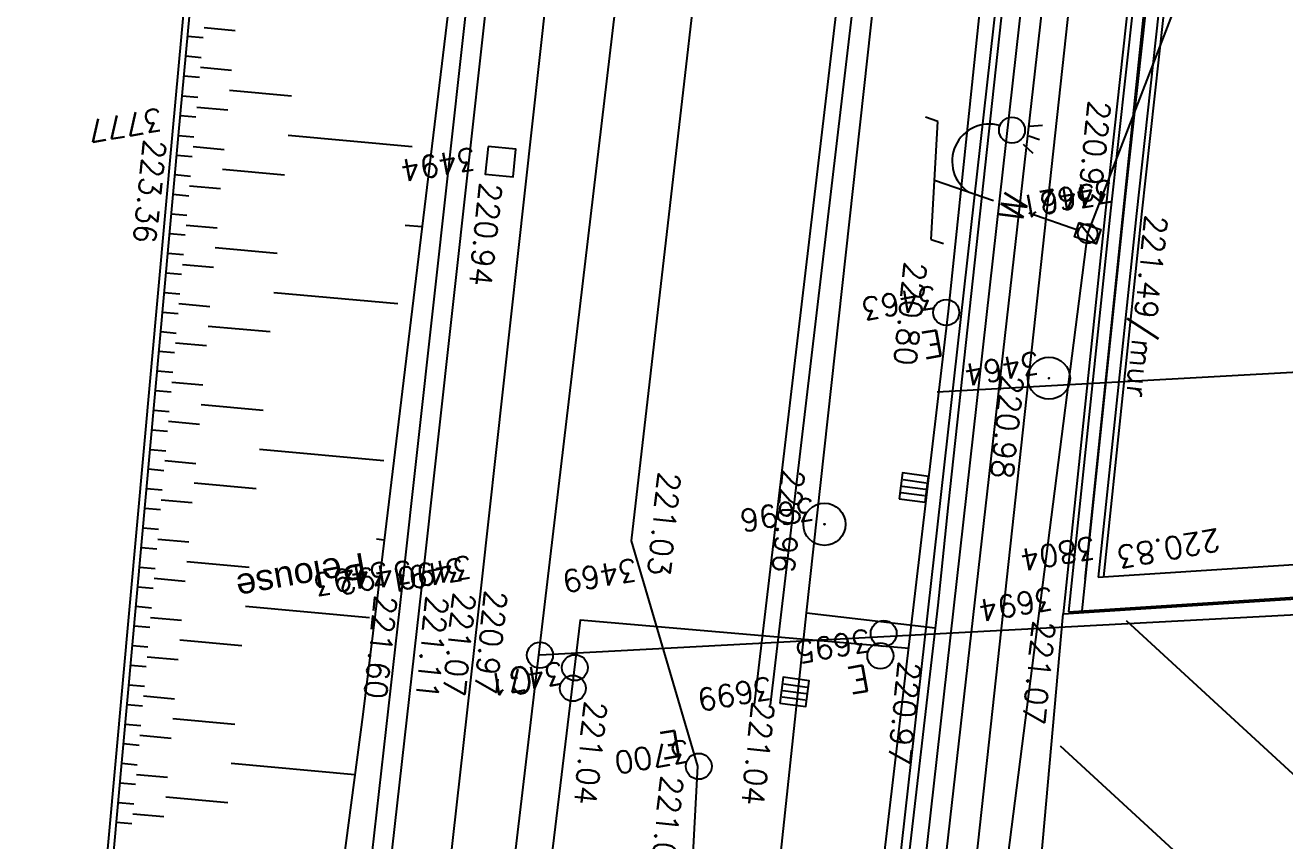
# Model space of a CAD drawing. Extents: x -2313930 to 3286427, y -3858277 to 2572692.
# Drawn here: x -11844 to -9903, y 150 to 1408 of the extents above; entities that cross this region are included whole.
import ezdxf
from ezdxf.enums import TextEntityAlignment as Align
from ezdxf.lldxf.tags import DXFTag

# ---------------------------------------------------------------- set-up
doc = ezdxf.new("R2010")
doc.units = 0
for name, color, linetype, lineweight in [('_GAZELEC-RESERVATION 2', 132, 'Continuous', 18), ('Fond topo - P', 252, 'Continuous', 50), ('Fond topo - VOI', 252, 'Continuous', 25)]:
    doc.layers.add(name, color=color, linetype=linetype, lineweight=lineweight)
for name, color, linetype in [('AEP_SSL', 252, 'Continuous'), ('EDF_SSL', 252, 'Texte-Electricite'), ('Fond topo - AFF', 252, 'Continuous'), ('Fond topo - ASS', 252, 'Continuous'), ('Fond topo - CLO_MUR', 252, 'Continuous'), ('Fond topo - EAU', 252, 'Continuous'), ('Fond topo - EAU_TXT', 252, 'Continuous'), ('Fond topo - EDF', 252, 'Continuous'), ('Fond topo - GAZ', 252, 'Continuous'), ('Fond topo - GAZ_TXT', 252, 'Continuous'), ('Fond topo - SIH', 252, 'Continuous'), ('Fond topo - TAL', 252, 'Continuous'), ('Fond topo - TAL_HAC', 252, 'Continuous'), ('Fond topo - VEG_TXT', 252, 'Continuous'), ('Fond topo - Z_500', 252, 'Continuous'), ('GAZ_SSL', 252, 'Texte-GAZ'), ('prlm-VRD', 2, 'Continuous'), ('SA - clôture', 252, 'DIVISE2'), ('TELECOM_SSL', 252, 'Texte-Telecom')]:
    doc.layers.add(name, color=color, linetype=linetype)
for name, color, linetype, plot in [('Fond topo - N', 252, 'Continuous', False), ('Fond topo - NCACHE', 252, 'Continuous', False), ('Fond topo - ZCACHE', 252, 'Continuous', False)]:
    doc.layers.add(name, color=color, linetype=linetype, plot=plot)
doc.styles.add('2000_ARIAL', font='arial.ttf', dxfattribs={"height": 0.4})
doc.styles.add('Lignes', font='arial.ttf', dxfattribs={"height": 0.35})
doc.styles.add('LignesA', font='arial.ttf', dxfattribs={"height": 0.35})
doc.styles.add('SIMPLEX', font='simplex_.ttf', dxfattribs={"height": 1.25})
tags = doc.linetypes.add('DIVISE2', pattern=[15.875, 6.35, -3.175, 0, -3.175, 0, -3.175]).pattern_tags.tags
tags[14:15] = [DXFTag(74, 4), DXFTag(75, 0), DXFTag(340, '0'), DXFTag(46, 0.0), DXFTag(50, 0.0), DXFTag(44, 0.0), DXFTag(45, 0.0)]
tags[12:13] = [DXFTag(74, 4), DXFTag(75, 0), DXFTag(340, '0'), DXFTag(46, 0.0), DXFTag(50, 0.0), DXFTag(44, 0.0), DXFTag(45, 0.0)]
tags[10:11] = [DXFTag(74, 4), DXFTag(75, 0), DXFTag(340, '0'), DXFTag(46, 0.0), DXFTag(50, 0.0), DXFTag(44, 0.0), DXFTag(45, 0.0)]
tags[8:9] = [DXFTag(74, 4), DXFTag(75, 0), DXFTag(340, '0'), DXFTag(46, 0.0), DXFTag(50, 0.0), DXFTag(44, 0.0), DXFTag(45, 0.0)]
tags[6:7] = [DXFTag(74, 4), DXFTag(75, 0), DXFTag(340, '0'), DXFTag(46, 0.0), DXFTag(50, 0.0), DXFTag(44, 0.0), DXFTag(45, 0.0)]
tags[4:5] = [DXFTag(74, 4), DXFTag(75, 0), DXFTag(340, '0'), DXFTag(46, 0.0), DXFTag(50, 0.0), DXFTag(44, 0.0), DXFTag(45, 0.0)]
tags = doc.linetypes.add('L16', pattern=[0.375, 0.3, -0.075]).pattern_tags.tags
tags[6:7] = [DXFTag(74, 4), DXFTag(75, 0), DXFTag(340, '0'), DXFTag(46, 0.0), DXFTag(50, 0.0), DXFTag(44, 0.0), DXFTag(45, 0.0)]
tags[4:5] = [DXFTag(74, 4), DXFTag(75, 0), DXFTag(340, '0'), DXFTag(46, 0.0), DXFTag(50, 0.0), DXFTag(44, 0.0), DXFTag(45, 0.0)]
tags = doc.linetypes.add('L8', pattern=[0.225, 0.15, -0.075]).pattern_tags.tags
tags[6:7] = [DXFTag(74, 4), DXFTag(75, 0), DXFTag(340, '0'), DXFTag(46, 0.0), DXFTag(50, 0.0), DXFTag(44, 0.0), DXFTag(45, 0.0)]
tags[4:5] = [DXFTag(74, 4), DXFTag(75, 0), DXFTag(340, '0'), DXFTag(46, 0.0), DXFTag(50, 0.0), DXFTag(44, 0.0), DXFTag(45, 0.0)]
tags = doc.linetypes.add('Texte-BT', pattern='A,5,-0.25,["BT",Lignes,S=1,R=0,X=0,Y=-0.18],-1.25', length=6.5).pattern_tags.tags
tags[15:16] = [DXFTag(74, 4), DXFTag(75, 0), DXFTag(340, '0'), DXFTag(46, 0.0), DXFTag(50, 0.0), DXFTag(44, 0.0), DXFTag(45, 0.0)]
tags[4:5] = [DXFTag(74, 4), DXFTag(75, 0), DXFTag(340, '0'), DXFTag(46, 0.0), DXFTag(50, 0.0), DXFTag(44, 0.0), DXFTag(45, 0.0)]
tags = doc.linetypes.add('Texte-Electricite', pattern='A,5,-0.25,["ELEC",Lignes,S=1,R=0,X=0,Y=-0.18],-1.25', length=6.5).pattern_tags.tags
tags[15:16] = [DXFTag(74, 4), DXFTag(75, 0), DXFTag(340, '0'), DXFTag(46, 0.0), DXFTag(50, 0.0), DXFTag(44, 0.0), DXFTag(45, 0.0)]
tags[4:5] = [DXFTag(74, 4), DXFTag(75, 0), DXFTag(340, '0'), DXFTag(46, 0.0), DXFTag(50, 0.0), DXFTag(44, 0.0), DXFTag(45, 0.0)]
tags = doc.linetypes.add('Texte-GAZ', pattern='A,5,-0.25,["GAZ",Lignes,S=1,R=0,X=0,Y=-0.18],-1.25', length=6.5).pattern_tags.tags
tags[15:16] = [DXFTag(74, 4), DXFTag(75, 0), DXFTag(340, '0'), DXFTag(46, 0.0), DXFTag(50, 0.0), DXFTag(44, 0.0), DXFTag(45, 0.0)]
tags[4:5] = [DXFTag(74, 4), DXFTag(75, 0), DXFTag(340, '0'), DXFTag(46, 0.0), DXFTag(50, 0.0), DXFTag(44, 0.0), DXFTag(45, 0.0)]
tags = doc.linetypes.add('Texte-HT', pattern='A,5,-0.25,["HT",Lignes,S=1,R=0,X=0,Y=-0.18],-1.25', length=6.5).pattern_tags.tags
tags[15:16] = [DXFTag(74, 4), DXFTag(75, 0), DXFTag(340, '0'), DXFTag(46, 0.0), DXFTag(50, 0.0), DXFTag(44, 0.0), DXFTag(45, 0.0)]
tags[4:5] = [DXFTag(74, 4), DXFTag(75, 0), DXFTag(340, '0'), DXFTag(46, 0.0), DXFTag(50, 0.0), DXFTag(44, 0.0), DXFTag(45, 0.0)]
tags = doc.linetypes.add('Texte-MT', pattern='A,5,-0.25,["MT",Lignes,S=1,R=0,X=0,Y=-0.18],-1.25', length=6.5).pattern_tags.tags
tags[15:16] = [DXFTag(74, 4), DXFTag(75, 0), DXFTag(340, '0'), DXFTag(46, 0.0), DXFTag(50, 0.0), DXFTag(44, 0.0), DXFTag(45, 0.0)]
tags[4:5] = [DXFTag(74, 4), DXFTag(75, 0), DXFTag(340, '0'), DXFTag(46, 0.0), DXFTag(50, 0.0), DXFTag(44, 0.0), DXFTag(45, 0.0)]
tags = doc.linetypes.add('Texte-Telecom', pattern='A,5,-0.25,["TEL",Lignes,S=1,R=0,X=0,Y=-0.18],-1.25', length=6.5).pattern_tags.tags
tags[15:16] = [DXFTag(74, 4), DXFTag(75, 0), DXFTag(340, '0'), DXFTag(46, 0.0), DXFTag(50, 0.0), DXFTag(44, 0.0), DXFTag(45, 0.0)]
tags[4:5] = [DXFTag(74, 4), DXFTag(75, 0), DXFTag(340, '0'), DXFTag(46, 0.0), DXFTag(50, 0.0), DXFTag(44, 0.0), DXFTag(45, 0.0)]
tags = doc.linetypes.add('Texte-TelecomA', pattern='A,5,-0.25,["TEL",LignesA,S=1,R=0,X=0,Y=-0.18],-1.25', length=6.5).pattern_tags.tags
tags[15:16] = [DXFTag(74, 4), DXFTag(75, 0), DXFTag(340, '0'), DXFTag(46, 0.0), DXFTag(50, 0.0), DXFTag(44, 0.0), DXFTag(45, 0.0)]
tags[4:5] = [DXFTag(74, 4), DXFTag(75, 0), DXFTag(340, '0'), DXFTag(46, 0.0), DXFTag(50, 0.0), DXFTag(44, 0.0), DXFTag(45, 0.0)]

# ---------------------------------------------------------------- blocks, each defined once
blk = doc.blocks.new('AFF03')
at = {"ltscale": 2, "flags": 128}
blk.add_lwpolyline([(-0.5, -0.5), (0.5, -0.5), (0.5, 0.5), (-0.5, 0.5)], close=True, dxfattribs=at)
blk = doc.blocks.new('AFF05')
at = {"ltscale": 2}
for radius in [0.5, 0.01]:
    blk.add_circle((0, 0), radius, dxfattribs=at)
blk = doc.blocks.new('ASS07')
at = {"ltscale": 2}
for p, q in [((-0.25, -0.45), (-0.25, 0.45)), ((0, -0.45), (0, 0.45)), ((0.25, -0.45), (0.25, 0.45))]:
    blk.add_line(p, q, dxfattribs=at)
at = {"ltscale": 2, "flags": 128}
blk.add_lwpolyline([(0.5, -0.5), (0.5, 0.5), (-0.5, 0.5), (-0.5, -0.5)], close=True, dxfattribs=at)
blk = doc.blocks.new('EAU03')
at = {"ltscale": 2}
blk.add_circle((0, 0), 0.2, dxfattribs=at)
blk = doc.blocks.new('EAU99')
at = {"style": 'SIMPLEX'}
blk.add_text('E', height=0.4, dxfattribs=at).set_placement((0, 0), align=Align.MIDDLE_CENTER)
blk = doc.blocks.new('EDF10')
at = {"ltscale": 2, "flags": 128}
blk.add_lwpolyline([(-0.5, -0.5), (-0.5, 0.5), (0.5, 0.5), (0.5, -0.5)], close=True, dxfattribs=at)
blk.add_lwpolyline([(-0.5, -0.5), (0.5, 0.5)], dxfattribs=at)
blk = doc.blocks.new('EDF02')
at = {"ltscale": 2}
for p, q in [((0.875, 2.75), (0.875, 2.95)), ((-0.875, 2.25), (0.875, 2.75)), ((0, 1.535431), (0, 2.5)), ((-0.875, 2.25), (-0.875, 2.05)), ((0.978086, 1.392164), (0.895804, 1.204402)), ((1.271914, 1.392164), (1.354196, 1.204402)), ((1.125, 1.349688), (1.125, 1.178214)), ((0, 0.15), (0, 0.958637))]:
    blk.add_line(p, q, dxfattribs=at)
for centre, radius in [((1.125, 1.625), 0.2), ((0, 0), 0.15)]:
    blk.add_circle(centre, radius, dxfattribs=at)
blk.add_arc((0.557686, 1.79611), 0.574625, 2.870977, 166.053522, dxfattribs=at)
at = {"style": 'SIMPLEX'}
blk.add_text('W', height=0.4, dxfattribs=at).set_placement((0, 1.217323), align=Align.MIDDLE_CENTER)
blk = doc.blocks.new('GAZ01')
at = {"ltscale": 2}
blk.add_circle((0, 0), 0.2, dxfattribs=at)
blk = doc.blocks.new('GAZ99')
at = {"style": 'SIMPLEX'}
blk.add_text('G', height=0.4, dxfattribs=at).set_placement((0, 0), align=Align.MIDDLE_CENTER)
blk = doc.blocks.new('PTOPO')
at = {"layer": 'Fond topo - NCACHE', "style": 'SIMPLEX'}
blk.add_attdef('MAT', text='', height=0.34, dxfattribs=at).set_placement((0.1, -0.1), align=Align.TOP_LEFT)
at = {"layer": 'Fond topo - ZCACHE', "style": 'SIMPLEX'}
blk.add_attdef('ALT', (0.1, 0.1), '', height=0.34, dxfattribs=at)
blk = doc.blocks.new('A$C1F970F0F')
at = {"layer": 'AEP_SSL', "elevation": 0, "flags": 128}
for points in [[(-10433.3, 1007.5), (-5859.4, 1261), (-4528.8, 1510.4), (-2555, 1447.3), (-2009.5, 953.3), (-1974.1, -2549.1)], [(-10890.7, -1224.8), (-10802.1, 430.3), (-10904.2, 777.7), (-10402.8, 5134.1), (-10036.7, 5902.9), (-10049.7, 6838.6), (-10065.2, 7383.4), (-10119.6, 7625.4)], [(-10285.7, 7578), (-10074.2, 5273), (-10086, 5088.8), (-10106.8, 4097.5), (-10416.2, 1132.3), (-10702.8, -1297.2)], [(-10476.7, 611.8), (-10983.4, 655.3), (-11221.5, -1311.7)]]:
    blk.add_lwpolyline(points, dxfattribs=at)
at = {"layer": 'EDF_SSL', "linetype": 'Texte-BT', "elevation": 0, "flags": 128}
for points in [[(-10355.7, 43.8), (-10201.4, 1251.7), (-8720.3, 5090.7), (-8647.9, 5140.7), (-5813.5, 5655.5), (-5754.8, 5632.4), (-5714.2, 5669.5), (-2796.4, 6190), (-2733.2, 6173.9), (-2724.6, 6234.6), (-577, 8573.4), (-522.8, 8575.3), (1439.5, 9650), (1486.3, 9780.6), (3247.6, 10693.6), (3311.7, 10687), (3338.6, 10734), (5093.8, 11622.8), (5197.5, 11601.8)], [(-10644.8, -1090.3), (-9910.6, 5451.6), (-9787, 5988.9), (-9732.6, 6658.9)]]:
    blk.add_lwpolyline(points, dxfattribs=at)
at = {"layer": 'EDF_SSL', "linetype": 'Texte-MT', "elevation": 0, "flags": 128}
blk.add_lwpolyline([(-10605.2, -1087.2), (-9871, 5454.6), (-9813.1, 5614.5), (-9256.6, 5923.5), (-8799.1, 5646.6), (-8267.6, 5593.5), (-5762.1, 6081.9), (-4183.6, 6396.7), (-3539, 6692.7), (-2824.1, 6428.4), (-615.9, 6802.9), (-262.5, 8461.2), (-193.5, 8712.9), (139.2, 8893.7), (556, 9251.5), (1680.6, 9828.5)], dxfattribs=at)
at = {"layer": 'EDF_SSL', "linetype": 'Texte-HT', "elevation": 0, "flags": 128}
for points in [[(-10577, -1098), (-9834.3, 5453), (-9748.7, 6070.7), (-10923.7, 6169.4), (-11679.5, 5855)], [(-10714.9, 525.5), (-10333.3, 3756.6), (-10245.7, 5601.1), (-10249.5, 6014.9), (-10751.5, 5999), (-10982.6, 5985.1), (-11619.2, 5715.3)], [(-10690, 524.3), (-10304.5, 3793.7), (-10238.9, 4986.5), (-8369.9, 5276.1)]]:
    blk.add_lwpolyline(points, dxfattribs=at)
at = {"layer": 'Fond topo - CLO_MUR', "ltscale": 2, "flags": 128}
for points in [[(-11483, -982.2), (-11437.1, -748.6), (-11369.9, -383), (-11299.3, 68.5), (-11227.4, 706.6), (-11059.4, 2223.6), (-11045.4, 2344.1), (-11030, 2486.7), (-11315.9, 2519.3)], [(-11512.5, -976.4), (-11466.6, -743), (-11399.5, -378), (-11329.1, 72.5), (-11257.2, 710), (-11091.2, 2208.5), (-11233.7, 2231.4), (-11209.9, 2389.2), (-11073, 2368.5), (-11063.1, 2460.2), (-11319.3, 2489.5)], [(-10058.3, 1828.3), (-10118.4, 1281.8), (-10177.1, 722.2)], [(-10115.3, 1822.3), (-10174.1, 1287.8), (-10239.4, 665.1)], [(-10185.2, 721.7), (-9541.7, 763.3)], [(-10239.4, 665.1), (-9490, 713.5), (-9491.8, 745.4)]]:
    blk.add_lwpolyline(points, dxfattribs=at)
at = {"layer": 'Fond topo - CLO_MUR', "linetype": 'L8', "ltscale": 2, "flags": 128}
for points in [[(-10066.6, 1826.9), (-10126.4, 1282.7), (-10185.2, 721.7)], [(-10107.3, 1821.7), (-10166.2, 1286.9), (-10231, 668.6)], [(-10231, 668.6), (-9493.2, 716.3), (-9494.8, 745.3)]]:
    blk.add_lwpolyline(points, dxfattribs=at)
at = {"layer": 'Fond topo - CLO_MUR', "linetype": 'L16', "ltscale": 2, "flags": 128}
blk.add_lwpolyline([(-10087.1, 1823.2), (-10143.1, 1313.4), (-10210.6, 669.9)], dxfattribs=at)
at = {"layer": 'Fond topo - SIH', "linetype": 'L16', "ltscale": 2, "flags": 128}
for points in [[(-10813, -882), (-10753.5, -395.5), (-10692.4, 127.1), (-10634.8, 666.8), (-10468.9, 2177.1), (-10411.1, 2722.9), (-10229.6, 2791.1)], [(-10634.8, 666.8), (-10436.3, 643.8)], [(-10142.4, 655), (-9776.5, 318.3)], [(-9940.4, 182.3), (-10243.4, 461)]]:
    blk.add_lwpolyline(points, dxfattribs=at)
at = {"layer": 'Fond topo - TAL', "ltscale": 2, "flags": 128}
blk.add_lwpolyline([(-11809.9, -896.6), (-11602.4, 1403.1), (-11517.8, 2321.8), (-11506.6, 2459)], dxfattribs=at)
at = {"layer": 'Fond topo - TAL', "linetype": 'L8', "ltscale": 2, "flags": 128}
blk.add_lwpolyline([(-11228.3, 2414), (-11251.8, 2236.9), (-11214.2, 2188.5), (-11161.1, 2138.5), (-11130.2, 2063.2), (-11291.6, 727.7), (-11318.1, 509.9), (-11380.2, 44), (-11456.7, -522.4), (-11561.8, -972.3)], dxfattribs=at)
at = {"layer": 'Fond topo - TAL_HAC', "ltscale": 2}
for p, q in [((-11588.3, 1556.2), (-11564.4, 1554)), ((-11562.9, 1569.3), (-11515.2, 1564.9)), ((-11591.1, 1525.6), (-11567.2, 1523.4)), ((-11593.9, 1494.9), (-11570, 1492.7)), ((-11568.6, 1508.1), (-11520.8, 1503.7)), ((-11596.7, 1464.3), (-11572.8, 1462.1)), ((-11523.6, 1473), (-11428, 1464.2)), ((-11574.2, 1446.8), (-11526.4, 1442.4)), ((-11599.5, 1433.7), (-11575.6, 1431.5)), ((-11602.4, 1403.1), (-11578.5, 1400.9)), ((-11433.6, 1403.4), (-11242.4, 1385.9)), ((-11579.8, 1385.8), (-11532, 1381.4)), ((-11605.1, 1372.8), (-11581.2, 1370.7)), ((-11607.8, 1342.6), (-11583.9, 1340.4)), ((-11534.7, 1351.2), (-11439.1, 1342.5)), ((-11585.3, 1325.3), (-11537.5, 1321)), ((-11610.5, 1312.3), (-11586.6, 1310.1)), ((-11613.3, 1282), (-11589.4, 1279.9)), ((-11590.7, 1264.8), (-11542.9, 1260.4)), ((-11253.3, 1264.9), (-11227, 1262.5)), ((-11616, 1251.8), (-11592.1, 1249.6)), ((-11545.7, 1230.2), (-11450.1, 1221.5)), ((-11618.7, 1221.5), (-11594.8, 1219.4)), ((-11596.2, 1204.2), (-11548.4, 1199.9)), ((-11621.5, 1191.3), (-11597.6, 1189.1)), ((-11624.2, 1161), (-11600.3, 1158.8)), ((-11455.5, 1161), (-11264.3, 1143.8)), ((-11626.9, 1130.7), (-11603, 1128.6)), ((-11601.7, 1143.7), (-11553.9, 1139.4)), ((-11556.6, 1109.1), (-11461, 1100.5)), ((-11629.7, 1100.5), (-11605.8, 1098.3)), ((-11632.4, 1070.2), (-11608.5, 1068.1)), ((-11607.1, 1083.2), (-11559.3, 1078.9)), ((-11635.1, 1040), (-11611.2, 1037.8)), ((-11637.9, 1009.7), (-11613.9, 1007.6)), ((-11612.6, 1022.7), (-11564.8, 1018.4)), ((-11640.6, 979.5), (-11616.7, 977.3)), ((-11567.5, 988.1), (-11471.9, 979.5)), ((-11618, 962.2), (-11570.2, 957.9)), ((-11643.3, 949.2), (-11619.4, 947)), ((-11646, 918.9), (-11622.1, 916.8)), ((-11477.4, 919), (-11286.1, 901.7)), ((-11623.5, 901.7), (-11575.7, 897.3)), ((-11648.8, 888.7), (-11624.9, 886.5)), ((-11651.5, 858.4), (-11627.6, 856.3)), ((-11578.4, 867.1), (-11482.8, 858.4)), ((-11629, 841.1), (-11581.2, 836.8)), ((-11654.2, 828.2), (-11630.3, 826)), ((-11657, 797.9), (-11633.1, 795.7)), ((-11634.4, 780.6), (-11586.6, 776.3)), ((-11297.1, 780.7), (-11285.3, 779.6)), ((-11659.7, 767.6), (-11635.8, 765.5)), ((-11589.4, 746), (-11493.7, 737.4)), ((-11662.4, 737.4), (-11638.5, 735.2)), ((-11639.9, 720.1), (-11592.1, 715.8)), ((-11665.2, 707.1), (-11641.3, 705)), ((-11667.9, 676.9), (-11644, 674.7)), ((-11499.2, 676.9), (-11308, 659.6)), ((-11670.6, 646.6), (-11646.7, 644.5)), ((-11645.4, 659.6), (-11597.5, 655.3)), ((-11600.3, 625), (-11504.7, 616.4)), ((-11673.4, 616.4), (-11649.5, 614.2)), ((-11676.1, 586.1), (-11652.2, 583.9)), ((-11650.8, 599.1), (-11603, 594.8)), ((-11678.8, 555.8), (-11654.9, 553.7)), ((-11681.5, 525.6), (-11657.6, 523.4)), ((-11656.3, 538.6), (-11608.5, 534.2)), ((-11684.3, 495.3), (-11660.4, 493.2)), ((-11611.2, 504), (-11515.6, 495.3)), ((-11661.7, 478), (-11613.9, 473.7)), ((-11687, 465.1), (-11663.1, 462.9)), ((-11689.7, 434.8), (-11665.8, 432.6)), ((-11521.1, 434.8), (-11330.4, 417.6)), ((-11667.2, 417.5), (-11619.4, 413.2)), ((-11692.5, 404.5), (-11668.6, 402.4)), ((-11695.2, 374.3), (-11671.3, 372.1)), ((-11622.1, 382.9), (-11526.5, 374.3)), ((-11672.7, 357), (-11624.9, 352.7)), ((-11697.9, 344), (-11674, 341.9))]:
    blk.add_line(p, q, dxfattribs=at)
at = {"layer": 'Fond topo - VOI', "ltscale": 2, "flags": 128}
blk.add_lwpolyline([(-10597.5, 5618.1), (-10661, 5049.8), (-10724.7, 4459.2), (-10835, 3463.9), (-10968.8, 2225.9), (-11135.3, 714), (-11202.2, 118.6, -0.018575), (-11279.3, -394.2, 0.004565), (-11387.9, -1000.9)], format="xyb", dxfattribs=at)
for points in [[(-10136.9, 3376.1), (-10149.9, 3239.6), (-10191.2, 2877.2), (-10273.7, 2146.3), (-10327.3, 1655.7), (-10416.3, 833.2), (-10432.2, 678.9), (-10521.6, -92.9), (-10637.8, -1079)], [(-11527.7, 2322.6), (-11612.3, 1404), (-11819.9, -895.7)], [(-10486.5, -1095.7), (-10456.8, -1000.8), (-10402.3, -648), (-10340.3, -248.4), (-10275.7, 256.4), (-10239.4, 665.1)]]:
    blk.add_lwpolyline(points, dxfattribs=at)
at = {"layer": 'GAZ_SSL', "elevation": 0, "flags": 128}
blk.add_lwpolyline([(-11201.4, -699.5), (-10544.3, 4849.5)], dxfattribs=at)
at = {"layer": 'GAZ_SSL', "linetype": 'Texte-GAZ', "elevation": 0, "flags": 128}
blk.add_lwpolyline([(-9647.9, 676.2), (-11045.4, 601.5)], dxfattribs=at)
at = {"layer": 'SA - clôture', "ltscale": 0.12, "elevation": 0, "flags": 128}
blk.add_lwpolyline([(-10205.5, 718.9), (-10087.6, 1853.3)], dxfattribs=at)
at = {"layer": 'TELECOM_SSL', "linetype": 'Texte-TelecomA', "elevation": 0, "flags": 128}
blk.add_lwpolyline([(-10511.1, -982.4), (-9947.5, 4198.4, 0.105936), (-10040.5, 7648)], format="xyb", dxfattribs=at)
at = {"layer": 'Fond topo - AFF', "ltscale": 2, "zscale": 99.99999999999997}
for name, p, xscale, yscale, rotation in [('AFF03', (-11106.2, 1362.6), 42.89243721743721, 42.89243721743721, 264.4246901121376), ('AFF05', (-10261.1, 1028.6), 65, 65, 78.40252969303506), ('AFF05', (-10607.1, 803.4), 65, 65, 78.40252969303506)]:
    blk.add_blockref(name, p, dxfattribs=dict(at, xscale=xscale, yscale=yscale, rotation=rotation))
at = {"layer": 'Fond topo - ASS', "ltscale": 2, "xscale": 40.20774805374808, "yscale": 40.20774805374808, "zscale": 99.99999999999997, "rotation": 262.3898317409841}
for p in [(-10469.4, 859.9), (-10653.2, 544.8)]:
    blk.add_blockref('ASS07', p, dxfattribs=at)
at = {"layer": 'Fond topo - EAU', "ltscale": 2, "xscale": 100, "yscale": 100, "zscale": 100, "rotation": 78.40252969303506}
for p in [(-10419.4, 1130), (-10515.8, 634.8), (-10520.9, 600.4), (-10991.6, 582.3), (-10994.7, 550.4), (-10800.7, 430.1)]:
    blk.add_blockref('EAU03', p, dxfattribs=at)
at = {"layer": 'Fond topo - EAU_TXT', "linetype": 'L16', "ltscale": 2, "xscale": 99.99999999999999, "yscale": 99.99999999999999, "zscale": 99.99999999999999, "rotation": 190.0656205306816}
blk.add_blockref('EAU99', (-10440.7, 1081.1), dxfattribs=at)
at = {"layer": 'Fond topo - EAU_TXT', "ltscale": 2, "xscale": 99.99999999999999, "yscale": 99.99999999999999, "zscale": 99.99999999999999, "rotation": 190.0656205306816}
for p in [(-10554.2, 564.3), (-10844.1, 463.7)]:
    blk.add_blockref('EAU99', p, dxfattribs=at)
at = {"layer": 'Fond topo - EDF', "ltscale": 2}
for name, p, xscale, yscale, zscale, rotation in [('EDF02', (-10201.4, 1251.7), 99.99999999999999, 99.99999999999999, 99.99999999999999, 70.88066089146412), ('EDF10', (-10201.5, 1252.3), 23.4023693889086, 34.99999999999999, 99.99999999999997, 252.2999091714251)]:
    blk.add_blockref(name, p, dxfattribs=dict(at, xscale=xscale, yscale=yscale, zscale=zscale, rotation=rotation))
at = {"layer": 'Fond topo - GAZ', "ltscale": 2, "xscale": 100, "yscale": 100, "zscale": 100, "rotation": 78.40252969303506}
blk.add_blockref('GAZ01', (-11045.4, 601.5), dxfattribs=at)
at = {"layer": 'Fond topo - GAZ_TXT', "ltscale": 2, "xscale": 99.99999999999994, "yscale": 99.99999999999994, "zscale": 99.99999999999994, "rotation": 190.0656205306617}
blk.add_blockref('GAZ99', (-11074.8, 563.1), dxfattribs=at)
at = {"layer": 'Fond topo - P', "ltscale": 2}
ref = blk.add_blockref('PTOPO', (-11612.3, 1404), dxfattribs=dict(at, xscale=99.99999999999994, yscale=99.99999999999994, zscale=99.99999999999994, rotation=190.0656205306617))
ref.add_attrib('MAT', '3777', dxfattribs={"layer": 'Fond topo - N', "color": 0, "ltscale": 2, "height": 34, "rotation": 190.0656, "style": 'SIMPLEX'}).set_placement((-11623.9, 1412.1), align=Align.TOP_LEFT)
ref.add_attrib('ALT', '223.36', (-11655.2, 1398.1), dxfattribs={"layer": 'Fond topo - Z_500', "color": 0, "ltscale": 2, "height": 34, "rotation": 263.9174, "style": 'SIMPLEX'})
ref = blk.add_blockref('PTOPO', (-10174.1, 1287.8), dxfattribs=dict(at, xscale=99.99999999999994, yscale=99.99999999999994, zscale=99.99999999999994, rotation=190.0656205306617))
ref.add_attrib('MAT', '3461', dxfattribs={"layer": 'Fond topo - N', "color": 0, "ltscale": 2, "height": 34, "rotation": 190.0656, "style": 'SIMPLEX'}).set_placement((-10185.7, 1295.9), align=Align.TOP_LEFT)
ref.add_attrib('ALT', '220.93', (-10199.7, 1458.2), dxfattribs={"layer": 'Fond topo - Z_500', "color": 0, "ltscale": 2, "height": 34, "rotation": 263.9174, "style": 'SIMPLEX'})
ref = blk.add_blockref('PTOPO', (-11129.6, 1343.3), dxfattribs=dict(at, xscale=99.99999999999994, yscale=99.99999999999994, zscale=99.99999999999994, rotation=190.0656205306617))
ref.add_attrib('MAT', '3494', dxfattribs={"layer": 'Fond topo - N', "color": 0, "ltscale": 2, "height": 34, "rotation": 190.0656, "style": 'SIMPLEX'}).set_placement((-11141.2, 1351.4), align=Align.TOP_LEFT)
ref.add_attrib('ALT', '220.94', (-11137.7, 1331.7), dxfattribs={"layer": 'Fond topo - Z_500', "color": 0, "ltscale": 2, "height": 34, "rotation": 263.9174, "style": 'SIMPLEX'})
ref = blk.add_blockref('PTOPO', (-10147.3, 1294), dxfattribs=dict(at, xscale=99.99999999999999, yscale=99.99999999999999, zscale=99.99999999999999, rotation=190.0656205306616))
ref.add_attrib('MAT', '3462', dxfattribs={"layer": 'Fond topo - N', "color": 0, "ltscale": 2, "height": 34, "rotation": 190.0656, "style": 'SIMPLEX'}).set_placement((-10158.9, 1302.1), align=Align.TOP_LEFT)
ref.add_attrib('ALT', '221.49/mur', (-10112.3, 1281.8), dxfattribs={"layer": 'Fond topo - Z_500', "color": 0, "ltscale": 2, "height": 34, "rotation": 263.9174, "style": 'SIMPLEX'})
ref = blk.add_blockref('PTOPO', (-10419.4, 1130), dxfattribs=dict(at, xscale=99.99999999999994, yscale=99.99999999999994, zscale=99.99999999999994, rotation=190.0656205306617))
ref.add_attrib('MAT', '3463', dxfattribs={"layer": 'Fond topo - N', "color": 0, "ltscale": 2, "height": 34, "rotation": 190.0656, "style": 'SIMPLEX'}).set_placement((-10431, 1138.1), align=Align.TOP_LEFT)
ref.add_attrib('ALT', '220.80', (-10483.2, 1209.4), dxfattribs={"layer": 'Fond topo - Z_500', "color": 0, "ltscale": 2, "height": 34, "rotation": 263.9174, "style": 'SIMPLEX'})
ref = blk.add_blockref('PTOPO', (-10261.1, 1028.6), dxfattribs=dict(at, xscale=99.99999999999994, yscale=99.99999999999994, zscale=99.99999999999994, rotation=190.0656205306617))
ref.add_attrib('MAT', '3464', dxfattribs={"layer": 'Fond topo - N', "color": 0, "ltscale": 2, "height": 34, "rotation": 190.0656, "style": 'SIMPLEX'}).set_placement((-10272.7, 1036.7), align=Align.TOP_LEFT)
ref.add_attrib('ALT', '220.98', (-10334, 1035), dxfattribs={"layer": 'Fond topo - Z_500', "color": 0, "ltscale": 2, "height": 34, "rotation": 263.9174, "style": 'SIMPLEX'})
ref = blk.add_blockref('PTOPO', (-10880.9, 709.5), dxfattribs=dict(at, xscale=99.99999999999994, yscale=99.99999999999994, zscale=99.99999999999994, rotation=190.0656205306617))
ref.add_attrib('MAT', '3469', dxfattribs={"layer": 'Fond topo - N', "color": 0, "ltscale": 2, "height": 34, "rotation": 190.0656, "style": 'SIMPLEX'}).set_placement((-10892.5, 717.6), align=Align.TOP_LEFT)
ref.add_attrib('ALT', '221.03', (-10862.5, 885.3), dxfattribs={"layer": 'Fond topo - Z_500', "color": 0, "ltscale": 2, "height": 34, "rotation": 263.9174, "style": 'SIMPLEX'})
ref = blk.add_blockref('PTOPO', (-10607.1, 803.4), dxfattribs=dict(at, xscale=99.99999999999994, yscale=99.99999999999994, zscale=99.99999999999994, rotation=190.0656205306617))
ref.add_attrib('MAT', '3696', dxfattribs={"layer": 'Fond topo - N', "color": 0, "ltscale": 2, "height": 34, "rotation": 190.0656, "style": 'SIMPLEX'}).set_placement((-10618.7, 811.5), align=Align.TOP_LEFT)
ref.add_attrib('ALT', '220.96', (-10671.2, 889.7), dxfattribs={"layer": 'Fond topo - Z_500', "color": 0, "ltscale": 2, "height": 34, "rotation": 263.9174, "style": 'SIMPLEX'})
ref = blk.add_blockref('PTOPO', (-10175, 743.3), dxfattribs=dict(at, xscale=99.99999999999994, yscale=99.99999999999994, zscale=99.99999999999994, rotation=190.0656205306617))
ref.add_attrib('MAT', '3804', dxfattribs={"layer": 'Fond topo - N', "color": 0, "ltscale": 2, "height": 34, "rotation": 190.0656, "style": 'SIMPLEX'}).set_placement((-10186.6, 751.4), align=Align.TOP_LEFT)
ref.add_attrib('ALT', '220.83', (-10000.6, 796.8), dxfattribs={"layer": 'Fond topo - Z_500', "color": 0, "ltscale": 2, "height": 34, "rotation": 190.0656, "style": 'SIMPLEX'})
ref = blk.add_blockref('PTOPO', (-11264.1, 704.8), dxfattribs=dict(at, xscale=99.99999999999994, yscale=99.99999999999994, zscale=99.99999999999994, rotation=190.0656205306617))
ref.add_attrib('MAT', '3493', dxfattribs={"layer": 'Fond topo - N', "color": 0, "ltscale": 2, "height": 34, "rotation": 190.0656, "style": 'SIMPLEX'}).set_placement((-11275.7, 712.9), align=Align.TOP_LEFT)
ref.add_attrib('ALT', '221.60', (-11299.4, 695.2), dxfattribs={"layer": 'Fond topo - Z_500', "color": 0, "ltscale": 2, "height": 34, "rotation": 263.9174, "style": 'SIMPLEX'})
ref = blk.add_blockref('PTOPO', (-11227.4, 706.6), dxfattribs=dict(at, xscale=99.99999999999994, yscale=99.99999999999994, zscale=99.99999999999994, rotation=190.0656205306617))
ref.add_attrib('MAT', '3492', dxfattribs={"layer": 'Fond topo - N', "color": 0, "ltscale": 2, "height": 34, "rotation": 190.0656, "style": 'SIMPLEX'}).set_placement((-11239, 714.7), align=Align.TOP_LEFT)
ref.add_attrib('ALT', '221.11', (-11220.1, 694.5), dxfattribs={"layer": 'Fond topo - Z_500', "color": 0, "ltscale": 2, "height": 34, "rotation": 263.9174, "style": 'SIMPLEX'})
ref = blk.add_blockref('PTOPO', (-11147.7, 710.5), dxfattribs=dict(at, xscale=99.99999999999994, yscale=99.99999999999994, zscale=99.99999999999994, rotation=190.0656205306617))
ref.add_attrib('MAT', '3491', dxfattribs={"layer": 'Fond topo - N', "color": 0, "ltscale": 2, "height": 34, "rotation": 190.0656, "style": 'SIMPLEX'}).set_placement((-11159.3, 718.6), align=Align.TOP_LEFT)
ref.add_attrib('ALT', '221.07', (-11178.4, 699.6), dxfattribs={"layer": 'Fond topo - Z_500', "color": 0, "ltscale": 2, "height": 34, "rotation": 263.9174, "style": 'SIMPLEX'})
ref = blk.add_blockref('PTOPO', (-11135.3, 714), dxfattribs=dict(at, xscale=99.99999999999994, yscale=99.99999999999994, zscale=99.99999999999994, rotation=190.0656205306617))
ref.add_attrib('MAT', '3490', dxfattribs={"layer": 'Fond topo - N', "color": 0, "ltscale": 2, "height": 34, "rotation": 190.0656, "style": 'SIMPLEX'}).set_placement((-11146.9, 722.1), align=Align.TOP_LEFT)
ref.add_attrib('ALT', '220.97', (-11129.7, 702.8), dxfattribs={"layer": 'Fond topo - Z_500', "color": 0, "ltscale": 2, "height": 34, "rotation": 263.9174, "style": 'SIMPLEX'})
ref = blk.add_blockref('PTOPO', (-10239.4, 665.1), dxfattribs=dict(at, xscale=99.99999999999994, yscale=99.99999999999994, zscale=99.99999999999994, rotation=190.0656205306617))
ref.add_attrib('MAT', '3694', dxfattribs={"layer": 'Fond topo - N', "color": 0, "ltscale": 2, "height": 34, "rotation": 190.0656, "style": 'SIMPLEX'}).set_placement((-10251, 673.2), align=Align.TOP_LEFT)
ref.add_attrib('ALT', '221.07', (-10285.2, 656), dxfattribs={"layer": 'Fond topo - Z_500', "color": 0, "ltscale": 2, "height": 34, "rotation": 263.9174, "style": 'SIMPLEX'})
ref = blk.add_blockref('PTOPO', (-10521.6, 600.6), dxfattribs=dict(at, xscale=99.99999999999994, yscale=99.99999999999994, zscale=99.99999999999994, rotation=190.0656205306617))
ref.add_attrib('MAT', '3695', dxfattribs={"layer": 'Fond topo - N', "color": 0, "ltscale": 2, "height": 34, "rotation": 190.0656, "style": 'SIMPLEX'}).set_placement((-10533.2, 608.7), align=Align.TOP_LEFT)
ref.add_attrib('ALT', '220.97', (-10492.3, 593.5), dxfattribs={"layer": 'Fond topo - Z_500', "color": 0, "ltscale": 2, "height": 34, "rotation": 263.9174, "style": 'SIMPLEX'})
ref = blk.add_blockref('PTOPO', (-10994.7, 550.4), dxfattribs=dict(at, xscale=99.99999999999994, yscale=99.99999999999994, zscale=99.99999999999994, rotation=190.0656205306617))
ref.add_attrib('MAT', '3471', dxfattribs={"layer": 'Fond topo - N', "color": 0, "ltscale": 2, "height": 34, "rotation": 190.0656, "style": 'SIMPLEX'}).set_placement((-11006.3, 558.5), align=Align.TOP_LEFT)
ref.add_attrib('ALT', '221.04', (-10976, 532.1), dxfattribs={"layer": 'Fond topo - Z_500', "color": 0, "ltscale": 2, "height": 34, "rotation": 263.9174, "style": 'SIMPLEX'})
ref = blk.add_blockref('PTOPO', (-10673.2, 526.9), dxfattribs=dict(at, xscale=99.99999999999994, yscale=99.99999999999994, zscale=99.99999999999994, rotation=190.0656205306617))
ref.add_attrib('MAT', '3699', dxfattribs={"layer": 'Fond topo - N', "color": 0, "ltscale": 2, "height": 34, "rotation": 190.0656, "style": 'SIMPLEX'}).set_placement((-10684.7, 535), align=Align.TOP_LEFT)
ref.add_attrib('ALT', '221.04', (-10717.9, 531.2), dxfattribs={"layer": 'Fond topo - Z_500', "color": 0, "ltscale": 2, "height": 34, "rotation": 263.9174, "style": 'SIMPLEX'})
ref = blk.add_blockref('PTOPO', (-10800.7, 430.1), dxfattribs=dict(at, xscale=99.99999999999994, yscale=99.99999999999994, zscale=99.99999999999994, rotation=190.0656205306617))
ref.add_attrib('MAT', '3700', dxfattribs={"layer": 'Fond topo - N', "color": 0, "ltscale": 2, "height": 34, "rotation": 190.0656, "style": 'SIMPLEX'}).set_placement((-10812.3, 438.2), align=Align.TOP_LEFT)
ref.add_attrib('ALT', '221.08', (-10858.4, 417), dxfattribs={"layer": 'Fond topo - Z_500', "color": 0, "ltscale": 2, "height": 34, "rotation": 263.9174, "style": 'SIMPLEX'})
at = {"layer": 'Fond topo - VEG_TXT', "style": '2000_ARIAL'}
blk.add_text('Pelouse', height=40, rotation=190.0656, dxfattribs=at).set_placement((-11317.3, 760))

msp = doc.modelspace()

# ---------------------------------------------------------------- linework, layer by layer
at = {"layer": '_GAZELEC-RESERVATION 2'}
msp.add_circle((486248.48, -227485.963), 2800178.149, dxfattribs=at)

# ---------------------------------------------------------------- block references
at = {"layer": 'prlm-VRD'}
msp.add_blockref('A$C1F970F0F', (-5.73, -165.002), dxfattribs=at)

doc.saveas('drawing.dxf')
